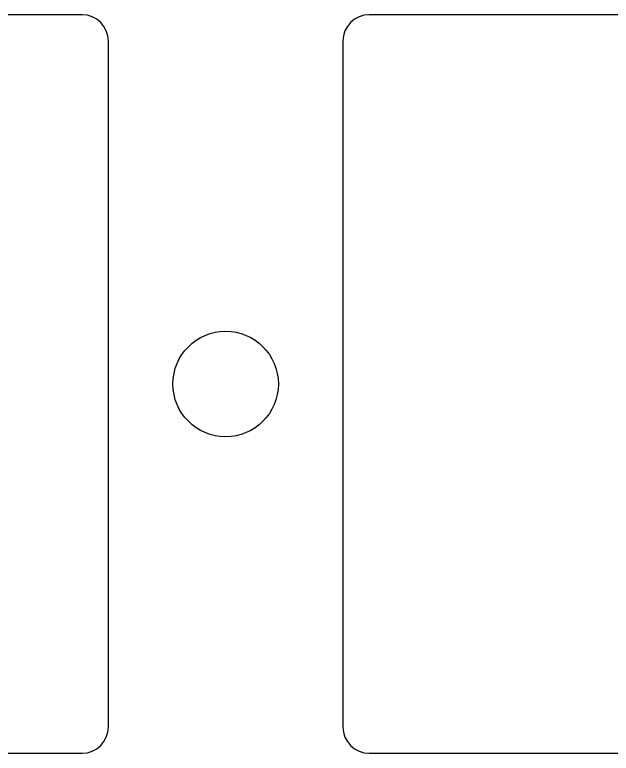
# Model space of a CAD drawing. Header units: millimetres. Extents: x -9 to 276, y -90 to 14.
# Drawn here: x 253.17 to 264.49, y -7 to 7 of the extents above; entities that cross this region are included whole.
import ezdxf

# ---------------------------------------------------------------- set-up
doc = ezdxf.new("R2010")
doc.units = ezdxf.units.MM
doc.layers.add('BLACK', color=7, linetype='CONTINUOUS')

msp = doc.modelspace()

# ---------------------------------------------------------------- linework, layer by layer
at = {"layer": 'BLACK', "linetype": 'Continuous'}
for p, q in [((254.45145, 6.99795), (240.85145, 6.99795)), ((273.50145, 6.99795), (259.90145, 6.99795)), ((254.95145, -6.50205), (254.95145, 6.49795)), ((259.40145, 6.49795), (259.40145, -6.50205)), ((240.85145, -7.00205), (254.45145, -7.00205)), ((259.90145, -7.00205), (273.50145, -7.00205))]:
    msp.add_line(p, q, dxfattribs=at)
at = {"layer": 'BLACK'}
msp.add_circle((257.17645, -0.00205), 1, dxfattribs=at)
for centre, radius, start, end in [((254.451449, 6.497949), 0.500001, 0.0001146, 89.9998854), ((259.90145, 6.49795), 0.5, 90, 180), ((254.451449, -6.502049), 0.500001, 270.0001146, 359.9998854), ((259.90145, -6.50205), 0.5, 180, 270)]:
    msp.add_arc(centre, radius, start, end, dxfattribs=at)

doc.saveas('drawing.dxf')
